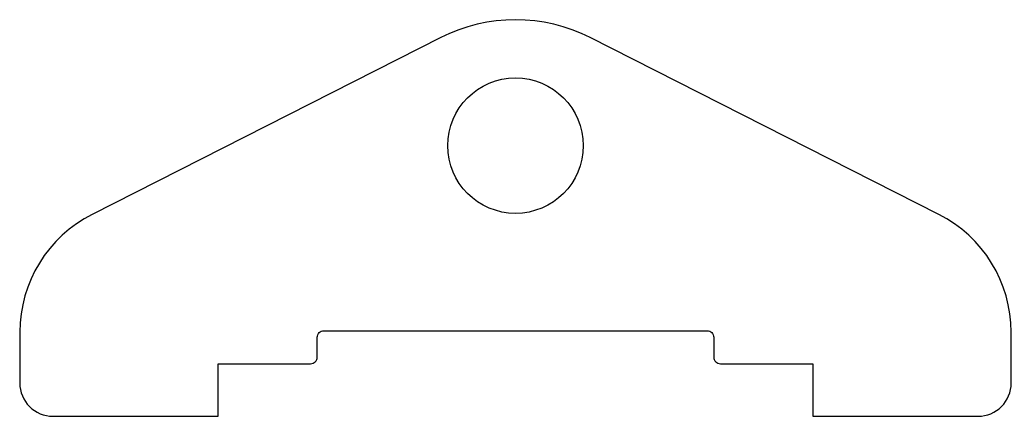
# Model space of a CAD drawing. Extents: x -75 to 75, y 0 to 60.
import ezdxf

# ---------------------------------------------------------------- set-up
doc = ezdxf.new("R2010")
doc.units = 0

msp = doc.modelspace()

# ---------------------------------------------------------------- linework, layer by layer
at = {"layer": '1'}
msp.add_lwpolyline([(75, 12.72, 0.282556), (64.05, 30.55), (11.31, 57.3, 0.239048), (-11.31, 57.3), (-64.05, 30.55, 0.282556), (-75, 12.72), (-75, 5, 0.414214), (-70, 0), (-45, 0), (-45, 7.94), (-31, 7.94, 0.414214), (-30, 8.94), (-30, 11.94, -0.414214), (-29, 12.94), (29, 12.94, -0.414214), (30, 11.94), (30, 8.94, 0.414214), (31, 7.94), (45, 7.94), (45, 0), (70, 0, 0.414214), (75, 5)], format="xyb", close=True, dxfattribs=at)
msp.add_circle((0, 40.95), 10.25, dxfattribs=at)

doc.saveas('drawing.dxf')
